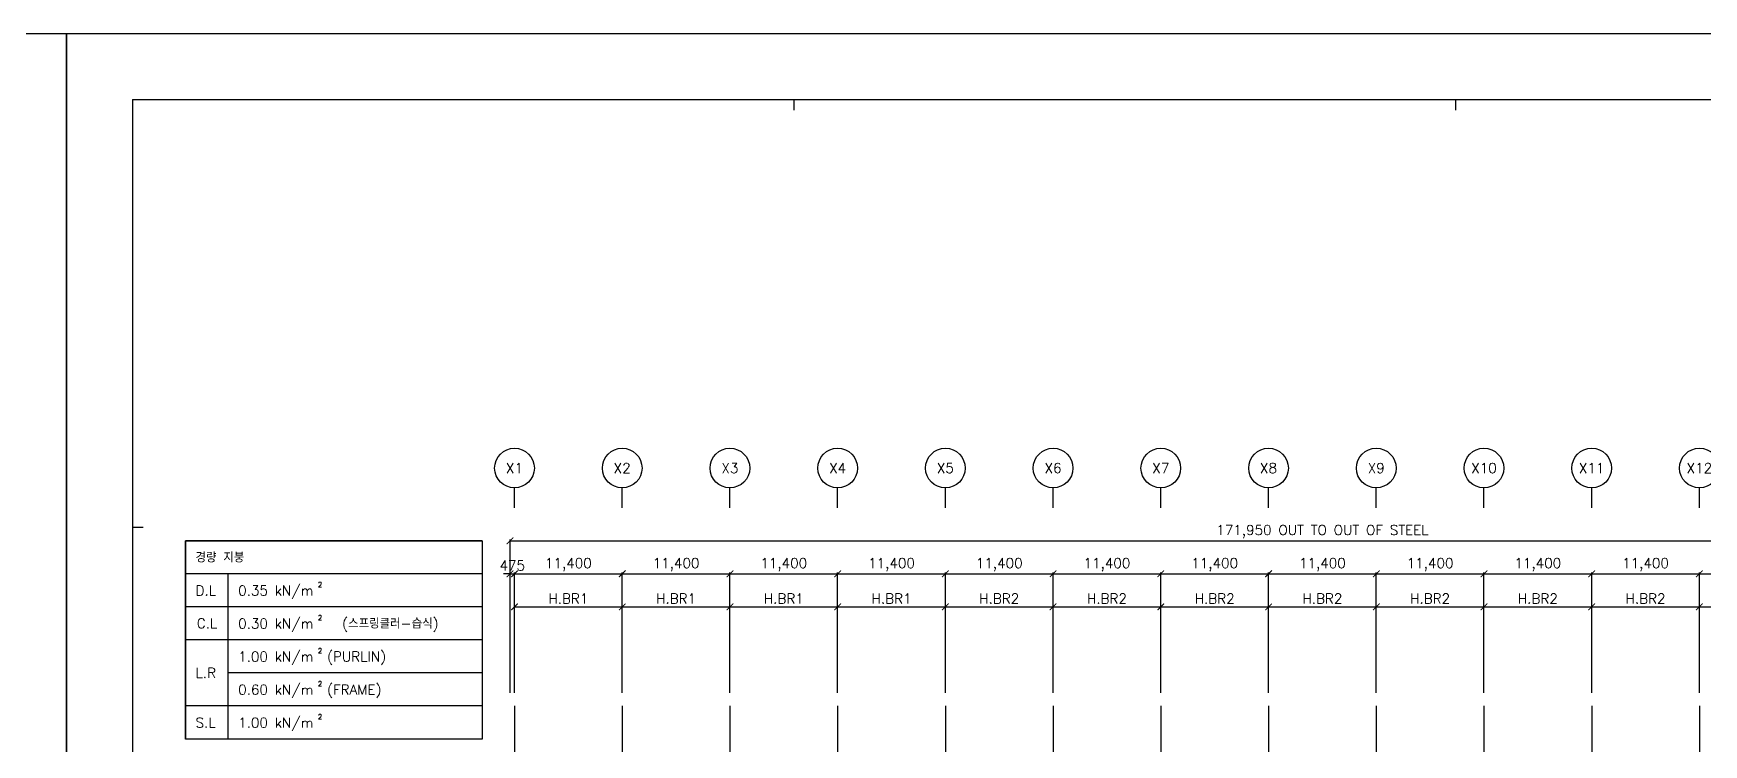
# Model space of a CAD drawing. Header units: metres. Extents: x -297536 to 1852864, y -630451 to -422551.
# Drawn here: x 580964 to 757724, y -497882 to -422551 of the extents above; entities that cross this region are included whole.
import ezdxf
from ezdxf.enums import TextEntityAlignment as Align

# ---------------------------------------------------------------- set-up
doc = ezdxf.new("R2010")
doc.units = ezdxf.units.M
doc.header["$LTSCALE"] = 700
doc.linetypes.add('CEN', pattern=[62, 60, -1, 0, -1])
for name, color, linetype in [('CEN', 152, 'CEN'), ('DIM', 7, 'Continuous'), ('SYM', 7, 'Continuous'), ('TEX', 3, 'Continuous'), ('된장공장-1$0$WID', 4, 'Continuous')]:
    doc.layers.add(name, color=color, linetype=linetype)
doc.styles.add('HGTXT', font='romans.shx', dxfattribs={"bigfont": 'WHGTXT.shx'})
doc.styles.add('WHGTXT', font='romans.shx', dxfattribs={"bigfont": 'WHGTXT.shx'})
doc.dimstyles.new('KJ', dxfattribs={"dimscale": 700, "dimtxt": 1.5, "dimasz": 1, "dimexe": 0.18, "dimexo": 2, "dimgap": 0.5, "dimtad": 1, "dimdec": 0, "dimzin": 0, "dimdsep": 46, "dimlunit": 6, "dimtxsty": 'HGTXT', "dimblk": 'ARCHTICK', "dimcen": 0.09, "dimclrt": 3, "dimadec": 0, "dimazin": 0, "dimtfac": 1, "dimtdec": 0, "dimtix": 1, "dimtmove": 0, "dimatfit": 0, "dimldrblk": 'OBLIQUE', "dimfxl": 1, "dimtolj": 1, "dimtzin": 0, "dimarcsym": 0})

# ---------------------------------------------------------------- blocks, each defined once
blk = doc.blocks.new('_ArchTick')
at = {"color": 0, "linetype": 'ByBlock', "const_width": 0.15}
blk.add_lwpolyline([(-0.5, -0.5), (0.5, 0.5)], dxfattribs=at)
blk = doc.blocks.new('*D836')
at = {"layer": 'Defpoints', "color": 0, "transparency": 16777216}
for p in [(631880, -479790), (631405, -493790), (631880, -493790)]:
    blk.add_point(p, dxfattribs=at)
at = {"layer": 'DIM', "color": 0, "lineweight": -2, "transparency": 16777216}
for p, q in [((631405, -479790), (630705, -479790)), ((631405, -492390), (631405, -479664)), ((631405, -479790), (631880, -479790)), ((631880, -492390), (631880, -479664)), ((631880, -479790), (632580, -479790))]:
    blk.add_line(p, q, dxfattribs=at)
at = {"layer": 'DIM', "color": 0, "lineweight": -2, "transparency": 16777216, "xscale": 700, "yscale": 700, "zscale": 700}
blk.add_blockref('_ArchTick', (631405, -479790), dxfattribs=at)
at = {"layer": 'DIM', "color": 0, "lineweight": -2, "transparency": 16777216, "xscale": 700, "yscale": 700, "zscale": 700, "rotation": 180}
blk.add_blockref('_ArchTick', (631880, -479790), dxfattribs=at)
at = {"layer": 'DIM', "color": 3, "transparency": 16777216, "insert": (631643, -478915), "char_height": 1050, "attachment_point": 5, "style": 'HGTXT'}
blk.add_mtext('\\A1;475', dxfattribs=at)
blk = doc.blocks.new('_Oblique')
at = {"color": 0, "linetype": 'ByBlock', "lineweight": -2}
blk.add_line((-0.5, -0.5), (0.5, 0.5), dxfattribs=at)
blk = doc.blocks.new('*D837')
at = {"layer": 'Defpoints', "color": 0, "transparency": 16777216}
for p in [(643280, -479790), (631880, -493790), (643280, -493790)]:
    blk.add_point(p, dxfattribs=at)
at = {"layer": 'DIM', "color": 0, "lineweight": -2, "transparency": 16777216}
for p, q in [((631880, -492390), (631880, -479664)), ((631880, -479790), (643280, -479790)), ((643280, -492390), (643280, -479664))]:
    blk.add_line(p, q, dxfattribs=at)
at = {"layer": 'DIM', "color": 0, "lineweight": -2, "transparency": 16777216, "xscale": 700, "yscale": 700, "zscale": 700, "rotation": 180}
blk.add_blockref('_ArchTick', (631880, -479790), dxfattribs=at)
at = {"layer": 'DIM', "color": 0, "lineweight": -2, "transparency": 16777216, "xscale": 700, "yscale": 700, "zscale": 700}
blk.add_blockref('_ArchTick', (643280, -479790), dxfattribs=at)
at = {"layer": 'DIM', "color": 3, "transparency": 16777216, "insert": (637580, -478815), "char_height": 1050, "attachment_point": 5, "style": 'HGTXT'}
blk.add_mtext('\\A1;11,400', dxfattribs=at)
blk = doc.blocks.new('*D838')
at = {"layer": 'Defpoints', "color": 0, "transparency": 16777216}
for p in [(654680, -479790), (643280, -493790), (654680, -493790)]:
    blk.add_point(p, dxfattribs=at)
at = {"layer": 'DIM', "color": 0, "lineweight": -2, "transparency": 16777216}
for p, q in [((643280, -492390), (643280, -479664)), ((643280, -479790), (654680, -479790)), ((654680, -492390), (654680, -479664))]:
    blk.add_line(p, q, dxfattribs=at)
at = {"layer": 'DIM', "color": 0, "lineweight": -2, "transparency": 16777216, "xscale": 700, "yscale": 700, "zscale": 700, "rotation": 180}
blk.add_blockref('_ArchTick', (643280, -479790), dxfattribs=at)
at = {"layer": 'DIM', "color": 0, "lineweight": -2, "transparency": 16777216, "xscale": 700, "yscale": 700, "zscale": 700}
blk.add_blockref('_ArchTick', (654680, -479790), dxfattribs=at)
at = {"layer": 'DIM', "color": 3, "transparency": 16777216, "insert": (648980, -478815), "char_height": 1050, "attachment_point": 5, "style": 'HGTXT'}
blk.add_mtext('\\A1;11,400', dxfattribs=at)
blk = doc.blocks.new('*D839')
at = {"layer": 'Defpoints', "color": 0, "transparency": 16777216}
for p in [(666080, -479790), (654680, -493790), (666080, -493790)]:
    blk.add_point(p, dxfattribs=at)
at = {"layer": 'DIM', "color": 0, "lineweight": -2, "transparency": 16777216}
for p, q in [((654680, -492390), (654680, -479664)), ((654680, -479790), (666080, -479790)), ((666080, -492390), (666080, -479664))]:
    blk.add_line(p, q, dxfattribs=at)
at = {"layer": 'DIM', "color": 0, "lineweight": -2, "transparency": 16777216, "xscale": 700, "yscale": 700, "zscale": 700, "rotation": 180}
blk.add_blockref('_ArchTick', (654680, -479790), dxfattribs=at)
at = {"layer": 'DIM', "color": 0, "lineweight": -2, "transparency": 16777216, "xscale": 700, "yscale": 700, "zscale": 700}
blk.add_blockref('_ArchTick', (666080, -479790), dxfattribs=at)
at = {"layer": 'DIM', "color": 3, "transparency": 16777216, "insert": (660380, -478815), "char_height": 1050, "attachment_point": 5, "style": 'HGTXT'}
blk.add_mtext('\\A1;11,400', dxfattribs=at)
blk = doc.blocks.new('*D840')
at = {"layer": 'Defpoints', "color": 0, "transparency": 16777216}
for p in [(677480, -479790), (666080, -493790), (677480, -493790)]:
    blk.add_point(p, dxfattribs=at)
at = {"layer": 'DIM', "color": 0, "lineweight": -2, "transparency": 16777216}
for p, q in [((666080, -492390), (666080, -479664)), ((666080, -479790), (677480, -479790)), ((677480, -492390), (677480, -479664))]:
    blk.add_line(p, q, dxfattribs=at)
at = {"layer": 'DIM', "color": 0, "lineweight": -2, "transparency": 16777216, "xscale": 700, "yscale": 700, "zscale": 700, "rotation": 180}
blk.add_blockref('_ArchTick', (666080, -479790), dxfattribs=at)
at = {"layer": 'DIM', "color": 0, "lineweight": -2, "transparency": 16777216, "xscale": 700, "yscale": 700, "zscale": 700}
blk.add_blockref('_ArchTick', (677480, -479790), dxfattribs=at)
at = {"layer": 'DIM', "color": 3, "transparency": 16777216, "insert": (671780, -478815), "char_height": 1050, "attachment_point": 5, "style": 'HGTXT'}
blk.add_mtext('\\A1;11,400', dxfattribs=at)
blk = doc.blocks.new('*D841')
at = {"layer": 'Defpoints', "color": 0, "transparency": 16777216}
for p in [(688880, -479790), (677480, -493790), (688880, -493790)]:
    blk.add_point(p, dxfattribs=at)
at = {"layer": 'DIM', "color": 0, "lineweight": -2, "transparency": 16777216}
for p, q in [((677480, -492390), (677480, -479664)), ((677480, -479790), (688880, -479790)), ((688880, -492390), (688880, -479664))]:
    blk.add_line(p, q, dxfattribs=at)
at = {"layer": 'DIM', "color": 0, "lineweight": -2, "transparency": 16777216, "xscale": 700, "yscale": 700, "zscale": 700, "rotation": 180}
blk.add_blockref('_ArchTick', (677480, -479790), dxfattribs=at)
at = {"layer": 'DIM', "color": 0, "lineweight": -2, "transparency": 16777216, "xscale": 700, "yscale": 700, "zscale": 700}
blk.add_blockref('_ArchTick', (688880, -479790), dxfattribs=at)
at = {"layer": 'DIM', "color": 3, "transparency": 16777216, "insert": (683180, -478815), "char_height": 1050, "attachment_point": 5, "style": 'HGTXT'}
blk.add_mtext('\\A1;11,400', dxfattribs=at)
blk = doc.blocks.new('*D842')
at = {"layer": 'Defpoints', "color": 0, "transparency": 16777216}
for p in [(700280, -479790), (688880, -493790), (700280, -493790)]:
    blk.add_point(p, dxfattribs=at)
at = {"layer": 'DIM', "color": 0, "lineweight": -2, "transparency": 16777216}
for p, q in [((688880, -492390), (688880, -479664)), ((688880, -479790), (700280, -479790)), ((700280, -492390), (700280, -479664))]:
    blk.add_line(p, q, dxfattribs=at)
at = {"layer": 'DIM', "color": 0, "lineweight": -2, "transparency": 16777216, "xscale": 700, "yscale": 700, "zscale": 700, "rotation": 180}
blk.add_blockref('_ArchTick', (688880, -479790), dxfattribs=at)
at = {"layer": 'DIM', "color": 0, "lineweight": -2, "transparency": 16777216, "xscale": 700, "yscale": 700, "zscale": 700}
blk.add_blockref('_ArchTick', (700280, -479790), dxfattribs=at)
at = {"layer": 'DIM', "color": 3, "transparency": 16777216, "insert": (694580, -478815), "char_height": 1050, "attachment_point": 5, "style": 'HGTXT'}
blk.add_mtext('\\A1;11,400', dxfattribs=at)
blk = doc.blocks.new('*D844')
at = {"layer": 'Defpoints', "color": 0, "transparency": 16777216}
for p in [(803355, -476290), (631405, -493790), (803355, -493790)]:
    blk.add_point(p, dxfattribs=at)
at = {"layer": 'DIM', "color": 0, "lineweight": -2, "transparency": 16777216}
for p, q in [((631405, -492390), (631405, -476164)), ((631405, -476290), (803355, -476290)), ((803355, -492390), (803355, -476164))]:
    blk.add_line(p, q, dxfattribs=at)
at = {"layer": 'DIM', "color": 0, "lineweight": -2, "transparency": 16777216, "xscale": 700, "yscale": 700, "zscale": 700, "rotation": 180}
blk.add_blockref('_ArchTick', (631405, -476290), dxfattribs=at)
at = {"layer": 'DIM', "color": 0, "lineweight": -2, "transparency": 16777216, "xscale": 700, "yscale": 700, "zscale": 700}
blk.add_blockref('_ArchTick', (803355, -476290), dxfattribs=at)
at = {"layer": 'DIM', "color": 3, "transparency": 16777216, "insert": (717380, -475315), "char_height": 1050, "attachment_point": 5, "style": 'HGTXT'}
blk.add_mtext('\\A1;\\A1;171,950 OUT TO OUT OF STEEL', dxfattribs=at)
blk = doc.blocks.new('*D845')
at = {"layer": 'Defpoints', "color": 0, "transparency": 16777216}
for p in [(711680, -479790), (700280, -493790), (711680, -493790)]:
    blk.add_point(p, dxfattribs=at)
at = {"layer": 'DIM', "color": 0, "lineweight": -2, "transparency": 16777216}
for p, q in [((700280, -492390), (700280, -479664)), ((700280, -479790), (711680, -479790)), ((711680, -492390), (711680, -479664))]:
    blk.add_line(p, q, dxfattribs=at)
at = {"layer": 'DIM', "color": 0, "lineweight": -2, "transparency": 16777216, "xscale": 700, "yscale": 700, "zscale": 700, "rotation": 180}
blk.add_blockref('_ArchTick', (700280, -479790), dxfattribs=at)
at = {"layer": 'DIM', "color": 0, "lineweight": -2, "transparency": 16777216, "xscale": 700, "yscale": 700, "zscale": 700}
blk.add_blockref('_ArchTick', (711680, -479790), dxfattribs=at)
at = {"layer": 'DIM', "color": 3, "transparency": 16777216, "insert": (705980, -478815), "char_height": 1050, "attachment_point": 5, "style": 'HGTXT'}
blk.add_mtext('\\A1;11,400', dxfattribs=at)
blk = doc.blocks.new('*D846')
at = {"layer": 'Defpoints', "color": 0, "transparency": 16777216}
for p in [(723080, -479790), (711680, -493790), (723080, -493790)]:
    blk.add_point(p, dxfattribs=at)
at = {"layer": 'DIM', "color": 0, "lineweight": -2, "transparency": 16777216}
for p, q in [((711680, -492390), (711680, -479664)), ((711680, -479790), (723080, -479790)), ((723080, -492390), (723080, -479664))]:
    blk.add_line(p, q, dxfattribs=at)
at = {"layer": 'DIM', "color": 0, "lineweight": -2, "transparency": 16777216, "xscale": 700, "yscale": 700, "zscale": 700, "rotation": 180}
blk.add_blockref('_ArchTick', (711680, -479790), dxfattribs=at)
at = {"layer": 'DIM', "color": 0, "lineweight": -2, "transparency": 16777216, "xscale": 700, "yscale": 700, "zscale": 700}
blk.add_blockref('_ArchTick', (723080, -479790), dxfattribs=at)
at = {"layer": 'DIM', "color": 3, "transparency": 16777216, "insert": (717380, -478815), "char_height": 1050, "attachment_point": 5, "style": 'HGTXT'}
blk.add_mtext('\\A1;11,400', dxfattribs=at)
blk = doc.blocks.new('*D847')
at = {"layer": 'Defpoints', "color": 0, "transparency": 16777216}
for p in [(734480, -479790), (723080, -493790), (734480, -493790)]:
    blk.add_point(p, dxfattribs=at)
at = {"layer": 'DIM', "color": 0, "lineweight": -2, "transparency": 16777216}
for p, q in [((723080, -492390), (723080, -479664)), ((723080, -479790), (734480, -479790)), ((734480, -492390), (734480, -479664))]:
    blk.add_line(p, q, dxfattribs=at)
at = {"layer": 'DIM', "color": 0, "lineweight": -2, "transparency": 16777216, "xscale": 700, "yscale": 700, "zscale": 700, "rotation": 180}
blk.add_blockref('_ArchTick', (723080, -479790), dxfattribs=at)
at = {"layer": 'DIM', "color": 0, "lineweight": -2, "transparency": 16777216, "xscale": 700, "yscale": 700, "zscale": 700}
blk.add_blockref('_ArchTick', (734480, -479790), dxfattribs=at)
at = {"layer": 'DIM', "color": 3, "transparency": 16777216, "insert": (728780, -478815), "char_height": 1050, "attachment_point": 5, "style": 'HGTXT'}
blk.add_mtext('\\A1;11,400', dxfattribs=at)
blk = doc.blocks.new('*D848')
at = {"layer": 'Defpoints', "color": 0, "transparency": 16777216}
for p in [(745880, -479790), (734480, -493790), (745880, -493790)]:
    blk.add_point(p, dxfattribs=at)
at = {"layer": 'DIM', "color": 0, "lineweight": -2, "transparency": 16777216}
for p, q in [((734480, -492390), (734480, -479664)), ((734480, -479790), (745880, -479790)), ((745880, -492390), (745880, -479664))]:
    blk.add_line(p, q, dxfattribs=at)
at = {"layer": 'DIM', "color": 0, "lineweight": -2, "transparency": 16777216, "xscale": 700, "yscale": 700, "zscale": 700, "rotation": 180}
blk.add_blockref('_ArchTick', (734480, -479790), dxfattribs=at)
at = {"layer": 'DIM', "color": 0, "lineweight": -2, "transparency": 16777216, "xscale": 700, "yscale": 700, "zscale": 700}
blk.add_blockref('_ArchTick', (745880, -479790), dxfattribs=at)
at = {"layer": 'DIM', "color": 3, "transparency": 16777216, "insert": (740180, -478815), "char_height": 1050, "attachment_point": 5, "style": 'HGTXT'}
blk.add_mtext('\\A1;11,400', dxfattribs=at)
blk = doc.blocks.new('*D849')
at = {"layer": 'Defpoints', "color": 0, "transparency": 16777216}
for p in [(757280, -479790), (745880, -493790), (757280, -493790)]:
    blk.add_point(p, dxfattribs=at)
at = {"layer": 'DIM', "color": 0, "lineweight": -2, "transparency": 16777216}
for p, q in [((745880, -492390), (745880, -479664)), ((745880, -479790), (757280, -479790)), ((757280, -492390), (757280, -479664))]:
    blk.add_line(p, q, dxfattribs=at)
at = {"layer": 'DIM', "color": 0, "lineweight": -2, "transparency": 16777216, "xscale": 700, "yscale": 700, "zscale": 700, "rotation": 180}
blk.add_blockref('_ArchTick', (745880, -479790), dxfattribs=at)
at = {"layer": 'DIM', "color": 0, "lineweight": -2, "transparency": 16777216, "xscale": 700, "yscale": 700, "zscale": 700}
blk.add_blockref('_ArchTick', (757280, -479790), dxfattribs=at)
at = {"layer": 'DIM', "color": 3, "transparency": 16777216, "insert": (751580, -478815), "char_height": 1050, "attachment_point": 5, "style": 'HGTXT'}
blk.add_mtext('\\A1;11,400', dxfattribs=at)
blk = doc.blocks.new('*D814')
at = {"layer": 'Defpoints', "color": 0, "transparency": 16777216}
for p in [(768680, -479790), (757280, -493790), (768680, -493790)]:
    blk.add_point(p, dxfattribs=at)
at = {"layer": 'DIM', "color": 0, "lineweight": -2, "transparency": 16777216}
for p, q in [((757280, -492390), (757280, -479664)), ((757280, -479790), (768680, -479790)), ((768680, -492390), (768680, -479664))]:
    blk.add_line(p, q, dxfattribs=at)
at = {"layer": 'DIM', "color": 0, "lineweight": -2, "transparency": 16777216, "xscale": 700, "yscale": 700, "zscale": 700, "rotation": 180}
blk.add_blockref('_ArchTick', (757280, -479790), dxfattribs=at)
at = {"layer": 'DIM', "color": 0, "lineweight": -2, "transparency": 16777216, "xscale": 700, "yscale": 700, "zscale": 700}
blk.add_blockref('_ArchTick', (768680, -479790), dxfattribs=at)
at = {"layer": 'DIM', "color": 3, "transparency": 16777216, "insert": (762980, -478815), "char_height": 1050, "attachment_point": 5, "style": 'HGTXT'}
blk.add_mtext('\\A1;11,400', dxfattribs=at)
blk = doc.blocks.new('*D879')
at = {"layer": 'Defpoints', "color": 0, "transparency": 16777216}
for p in [(643280, -483290), (631880, -493790), (643280, -493790)]:
    blk.add_point(p, dxfattribs=at)
at = {"layer": 'DIM', "color": 0, "lineweight": -2, "transparency": 16777216}
for p, q in [((631880, -492390), (631880, -483164)), ((631880, -483290), (643280, -483290)), ((643280, -492390), (643280, -483164))]:
    blk.add_line(p, q, dxfattribs=at)
at = {"layer": 'DIM', "color": 0, "lineweight": -2, "transparency": 16777216, "xscale": 700, "yscale": 700, "zscale": 700, "rotation": 180}
blk.add_blockref('_ArchTick', (631880, -483290), dxfattribs=at)
at = {"layer": 'DIM', "color": 0, "lineweight": -2, "transparency": 16777216, "xscale": 700, "yscale": 700, "zscale": 700}
blk.add_blockref('_ArchTick', (643280, -483290), dxfattribs=at)
at = {"layer": 'DIM', "color": 2, "transparency": 16777216, "insert": (637580, -482415), "char_height": 1050, "attachment_point": 5, "style": 'HGTXT'}
blk.add_mtext('\\A1;H.BR1', dxfattribs=at)
blk = doc.blocks.new('*D688')
at = {"layer": 'Defpoints', "color": 0, "transparency": 16777216}
for p in [(654680, -483290), (643280, -493790), (654680, -493790)]:
    blk.add_point(p, dxfattribs=at)
at = {"layer": 'DIM', "color": 0, "lineweight": -2, "transparency": 16777216}
for p, q in [((643280, -492390), (643280, -483164)), ((643280, -483290), (654680, -483290)), ((654680, -492390), (654680, -483164))]:
    blk.add_line(p, q, dxfattribs=at)
at = {"layer": 'DIM', "color": 0, "lineweight": -2, "transparency": 16777216, "xscale": 700, "yscale": 700, "zscale": 700, "rotation": 180}
blk.add_blockref('_ArchTick', (643280, -483290), dxfattribs=at)
at = {"layer": 'DIM', "color": 0, "lineweight": -2, "transparency": 16777216, "xscale": 700, "yscale": 700, "zscale": 700}
blk.add_blockref('_ArchTick', (654680, -483290), dxfattribs=at)
at = {"layer": 'DIM', "color": 2, "transparency": 16777216, "insert": (648980, -482415), "char_height": 1050, "attachment_point": 5, "style": 'HGTXT'}
blk.add_mtext('\\A1;H.BR1', dxfattribs=at)
blk = doc.blocks.new('*D689')
at = {"layer": 'Defpoints', "color": 0, "transparency": 16777216}
for p in [(688880, -483290), (677480, -493790), (688880, -493790)]:
    blk.add_point(p, dxfattribs=at)
at = {"layer": 'DIM', "color": 0, "lineweight": -2, "transparency": 16777216}
for p, q in [((677480, -492390), (677480, -483164)), ((677480, -483290), (688880, -483290)), ((688880, -492390), (688880, -483164))]:
    blk.add_line(p, q, dxfattribs=at)
at = {"layer": 'DIM', "color": 0, "lineweight": -2, "transparency": 16777216, "xscale": 700, "yscale": 700, "zscale": 700, "rotation": 180}
blk.add_blockref('_ArchTick', (677480, -483290), dxfattribs=at)
at = {"layer": 'DIM', "color": 0, "lineweight": -2, "transparency": 16777216, "xscale": 700, "yscale": 700, "zscale": 700}
blk.add_blockref('_ArchTick', (688880, -483290), dxfattribs=at)
at = {"layer": 'DIM', "color": 6, "transparency": 16777216, "insert": (683180, -482415), "char_height": 1050, "attachment_point": 5, "style": 'HGTXT'}
blk.add_mtext('\\A1;H.BR2', dxfattribs=at)
blk = doc.blocks.new('*D690')
at = {"layer": 'Defpoints', "color": 0, "transparency": 16777216}
for p in [(723080, -483290), (711680, -493790), (723080, -493790)]:
    blk.add_point(p, dxfattribs=at)
at = {"layer": 'DIM', "color": 0, "lineweight": -2, "transparency": 16777216}
for p, q in [((711680, -492390), (711680, -483164)), ((711680, -483290), (723080, -483290)), ((723080, -492390), (723080, -483164))]:
    blk.add_line(p, q, dxfattribs=at)
at = {"layer": 'DIM', "color": 0, "lineweight": -2, "transparency": 16777216, "xscale": 700, "yscale": 700, "zscale": 700, "rotation": 180}
blk.add_blockref('_ArchTick', (711680, -483290), dxfattribs=at)
at = {"layer": 'DIM', "color": 0, "lineweight": -2, "transparency": 16777216, "xscale": 700, "yscale": 700, "zscale": 700}
blk.add_blockref('_ArchTick', (723080, -483290), dxfattribs=at)
at = {"layer": 'DIM', "color": 6, "transparency": 16777216, "insert": (717380, -482415), "char_height": 1050, "attachment_point": 5, "style": 'HGTXT'}
blk.add_mtext('\\A1;H.BR2', dxfattribs=at)
blk = doc.blocks.new('*D691')
at = {"layer": 'Defpoints', "color": 0, "transparency": 16777216}
for p in [(734480, -483290), (723080, -493790), (734480, -493790)]:
    blk.add_point(p, dxfattribs=at)
at = {"layer": 'DIM', "color": 0, "lineweight": -2, "transparency": 16777216}
for p, q in [((723080, -492390), (723080, -483164)), ((723080, -483290), (734480, -483290)), ((734480, -492390), (734480, -483164))]:
    blk.add_line(p, q, dxfattribs=at)
at = {"layer": 'DIM', "color": 0, "lineweight": -2, "transparency": 16777216, "xscale": 700, "yscale": 700, "zscale": 700, "rotation": 180}
blk.add_blockref('_ArchTick', (723080, -483290), dxfattribs=at)
at = {"layer": 'DIM', "color": 0, "lineweight": -2, "transparency": 16777216, "xscale": 700, "yscale": 700, "zscale": 700}
blk.add_blockref('_ArchTick', (734480, -483290), dxfattribs=at)
at = {"layer": 'DIM', "color": 6, "transparency": 16777216, "insert": (728780, -482415), "char_height": 1050, "attachment_point": 5, "style": 'HGTXT'}
blk.add_mtext('\\A1;H.BR2', dxfattribs=at)
blk = doc.blocks.new('*D548')
at = {"layer": 'Defpoints', "color": 0, "transparency": 16777216}
for p in [(666080, -483290), (654680, -493790), (666080, -493790)]:
    blk.add_point(p, dxfattribs=at)
at = {"layer": 'DIM', "color": 0, "lineweight": -2, "transparency": 16777216}
for p, q in [((654680, -492390), (654680, -483164)), ((654680, -483290), (666080, -483290)), ((666080, -492390), (666080, -483164))]:
    blk.add_line(p, q, dxfattribs=at)
at = {"layer": 'DIM', "color": 0, "lineweight": -2, "transparency": 16777216, "xscale": 700, "yscale": 700, "zscale": 700, "rotation": 180}
blk.add_blockref('_ArchTick', (654680, -483290), dxfattribs=at)
at = {"layer": 'DIM', "color": 0, "lineweight": -2, "transparency": 16777216, "xscale": 700, "yscale": 700, "zscale": 700}
blk.add_blockref('_ArchTick', (666080, -483290), dxfattribs=at)
at = {"layer": 'DIM', "color": 2, "transparency": 16777216, "insert": (660380, -482415), "char_height": 1050, "attachment_point": 5, "style": 'HGTXT'}
blk.add_mtext('\\A1;H.BR1', dxfattribs=at)
blk = doc.blocks.new('*D549')
at = {"layer": 'Defpoints', "color": 0, "transparency": 16777216}
for p in [(700280, -483290), (688880, -493790), (700280, -493790)]:
    blk.add_point(p, dxfattribs=at)
at = {"layer": 'DIM', "color": 0, "lineweight": -2, "transparency": 16777216}
for p, q in [((688880, -492390), (688880, -483164)), ((688880, -483290), (700280, -483290)), ((700280, -492390), (700280, -483164))]:
    blk.add_line(p, q, dxfattribs=at)
at = {"layer": 'DIM', "color": 0, "lineweight": -2, "transparency": 16777216, "xscale": 700, "yscale": 700, "zscale": 700, "rotation": 180}
blk.add_blockref('_ArchTick', (688880, -483290), dxfattribs=at)
at = {"layer": 'DIM', "color": 0, "lineweight": -2, "transparency": 16777216, "xscale": 700, "yscale": 700, "zscale": 700}
blk.add_blockref('_ArchTick', (700280, -483290), dxfattribs=at)
at = {"layer": 'DIM', "color": 6, "transparency": 16777216, "insert": (694580, -482415), "char_height": 1050, "attachment_point": 5, "style": 'HGTXT'}
blk.add_mtext('\\A1;H.BR2', dxfattribs=at)
blk = doc.blocks.new('*D550')
at = {"layer": 'Defpoints', "color": 0, "transparency": 16777216}
for p in [(711680, -483290), (700280, -493790), (711680, -493790)]:
    blk.add_point(p, dxfattribs=at)
at = {"layer": 'DIM', "color": 0, "lineweight": -2, "transparency": 16777216}
for p, q in [((700280, -492390), (700280, -483164)), ((700280, -483290), (711680, -483290)), ((711680, -492390), (711680, -483164))]:
    blk.add_line(p, q, dxfattribs=at)
at = {"layer": 'DIM', "color": 0, "lineweight": -2, "transparency": 16777216, "xscale": 700, "yscale": 700, "zscale": 700, "rotation": 180}
blk.add_blockref('_ArchTick', (700280, -483290), dxfattribs=at)
at = {"layer": 'DIM', "color": 0, "lineweight": -2, "transparency": 16777216, "xscale": 700, "yscale": 700, "zscale": 700}
blk.add_blockref('_ArchTick', (711680, -483290), dxfattribs=at)
at = {"layer": 'DIM', "color": 6, "transparency": 16777216, "insert": (705980, -482415), "char_height": 1050, "attachment_point": 5, "style": 'HGTXT'}
blk.add_mtext('\\A1;H.BR2', dxfattribs=at)
blk = doc.blocks.new('*D551')
at = {"layer": 'Defpoints', "color": 0, "transparency": 16777216}
for p in [(745880, -483290), (734480, -493790), (745880, -493790)]:
    blk.add_point(p, dxfattribs=at)
at = {"layer": 'DIM', "color": 0, "lineweight": -2, "transparency": 16777216}
for p, q in [((734480, -492390), (734480, -483164)), ((734480, -483290), (745880, -483290)), ((745880, -492390), (745880, -483164))]:
    blk.add_line(p, q, dxfattribs=at)
at = {"layer": 'DIM', "color": 0, "lineweight": -2, "transparency": 16777216, "xscale": 700, "yscale": 700, "zscale": 700, "rotation": 180}
blk.add_blockref('_ArchTick', (734480, -483290), dxfattribs=at)
at = {"layer": 'DIM', "color": 0, "lineweight": -2, "transparency": 16777216, "xscale": 700, "yscale": 700, "zscale": 700}
blk.add_blockref('_ArchTick', (745880, -483290), dxfattribs=at)
at = {"layer": 'DIM', "color": 6, "transparency": 16777216, "insert": (740180, -482415), "char_height": 1050, "attachment_point": 5, "style": 'HGTXT'}
blk.add_mtext('\\A1;H.BR2', dxfattribs=at)
blk = doc.blocks.new('*D552')
at = {"layer": 'Defpoints', "color": 0, "transparency": 16777216}
for p in [(757280, -483290), (745880, -493790), (757280, -493790)]:
    blk.add_point(p, dxfattribs=at)
at = {"layer": 'DIM', "color": 0, "lineweight": -2, "transparency": 16777216}
for p, q in [((745880, -492390), (745880, -483164)), ((745880, -483290), (757280, -483290)), ((757280, -492390), (757280, -483164))]:
    blk.add_line(p, q, dxfattribs=at)
at = {"layer": 'DIM', "color": 0, "lineweight": -2, "transparency": 16777216, "xscale": 700, "yscale": 700, "zscale": 700, "rotation": 180}
blk.add_blockref('_ArchTick', (745880, -483290), dxfattribs=at)
at = {"layer": 'DIM', "color": 0, "lineweight": -2, "transparency": 16777216, "xscale": 700, "yscale": 700, "zscale": 700}
blk.add_blockref('_ArchTick', (757280, -483290), dxfattribs=at)
at = {"layer": 'DIM', "color": 6, "transparency": 16777216, "insert": (751580, -482415), "char_height": 1050, "attachment_point": 5, "style": 'HGTXT'}
blk.add_mtext('\\A1;H.BR2', dxfattribs=at)
blk = doc.blocks.new('*D553')
at = {"layer": 'Defpoints', "color": 0, "transparency": 16777216}
for p in [(677480, -483290), (666080, -493790), (677480, -493790)]:
    blk.add_point(p, dxfattribs=at)
at = {"layer": 'DIM', "color": 0, "lineweight": -2, "transparency": 16777216}
for p, q in [((666080, -492390), (666080, -483164)), ((666080, -483290), (677480, -483290)), ((677480, -492390), (677480, -483164))]:
    blk.add_line(p, q, dxfattribs=at)
at = {"layer": 'DIM', "color": 0, "lineweight": -2, "transparency": 16777216, "xscale": 700, "yscale": 700, "zscale": 700, "rotation": 180}
blk.add_blockref('_ArchTick', (666080, -483290), dxfattribs=at)
at = {"layer": 'DIM', "color": 0, "lineweight": -2, "transparency": 16777216, "xscale": 700, "yscale": 700, "zscale": 700}
blk.add_blockref('_ArchTick', (677480, -483290), dxfattribs=at)
at = {"layer": 'DIM', "color": 2, "transparency": 16777216, "insert": (671780, -482415), "char_height": 1050, "attachment_point": 5, "style": 'HGTXT'}
blk.add_mtext('\\A1;H.BR1', dxfattribs=at)
blk = doc.blocks.new('*D554')
at = {"layer": 'Defpoints', "color": 0, "transparency": 16777216}
for p in [(768680, -483290), (757280, -493790), (768680, -493790)]:
    blk.add_point(p, dxfattribs=at)
at = {"layer": 'DIM', "color": 0, "lineweight": -2, "transparency": 16777216}
for p, q in [((757280, -492390), (757280, -483164)), ((757280, -483290), (768680, -483290)), ((768680, -492390), (768680, -483164))]:
    blk.add_line(p, q, dxfattribs=at)
at = {"layer": 'DIM', "color": 0, "lineweight": -2, "transparency": 16777216, "xscale": 700, "yscale": 700, "zscale": 700, "rotation": 180}
blk.add_blockref('_ArchTick', (757280, -483290), dxfattribs=at)
at = {"layer": 'DIM', "color": 0, "lineweight": -2, "transparency": 16777216, "xscale": 700, "yscale": 700, "zscale": 700}
blk.add_blockref('_ArchTick', (768680, -483290), dxfattribs=at)
at = {"layer": 'DIM', "color": 2, "transparency": 16777216, "insert": (762980, -482415), "char_height": 1050, "attachment_point": 5, "style": 'HGTXT'}
blk.add_mtext('\\A1;H.BR1', dxfattribs=at)
blk = doc.blocks.new('Form01')
at = {"ltscale": 0.015}
blk.add_lwpolyline([(0, 0), (420, 0), (420, -297), (0, -297)], close=True, dxfattribs=at)
at = {"layer": '된장공장-1$0$WID', "ltscale": 250}
for p, q in [((10, -10), (10, -287)), ((10, -10), (410, -10)), ((110, -11.62), (110, -10)), ((210, -10), (210, -11.62)), ((11.62, -74.77), (10, -74.77))]:
    blk.add_line(p, q, dxfattribs=at)

msp = doc.modelspace()

# ---------------------------------------------------------------- linework, layer by layer
msp.add_lwpolyline([(597078.3, -476290), (628443.8, -476290), (628443.8, -497290), (597078.3, -497290)], close=True)
at = {"layer": 'CEN'}
for p, q in [((631880, -493790), (631880, -563790)), ((643280, -493790), (643280, -563790)), ((654680, -493790), (654680, -563790)), ((666080, -493790), (666080, -563790)), ((677480, -493790), (677480, -563790)), ((688880, -493790), (688880, -563790)), ((700280, -493790), (700280, -563790)), ((711680, -493790), (711680, -563790)), ((723080, -493790), (723080, -563790)), ((734480, -493790), (734480, -563790)), ((745880, -493790), (745880, -563790)), ((757280, -493790), (757280, -563790))]:
    msp.add_line(p, q, dxfattribs=at)
at = {"layer": 'DIM'}
for points in [[(628443.8, -476290), (597078.3, -476290)], [(597078.3, -476290), (597078.3, -497290)], [(628443.8, -479790), (597078.3, -479790)], [(601588.8, -497290), (601588.8, -479790)], [(628443.8, -483290), (597078.3, -483290)], [(628443.8, -486790), (597078.3, -486790)], [(628443.8, -486790), (597078.3, -486790)], [(628443.8, -486790), (601588.8, -486790)], [(628443.8, -490290), (601588.8, -490290)], [(628443.8, -493790), (597078.3, -493790)]]:
    msp.add_lwpolyline(points, dxfattribs=at)
msp.add_lwpolyline([(635274.7, -502325.6, 0, 350, 0), (634429.8, -501702.2, 0, 0, 0), (628449.7, -497290, 0, 0, 0)], format="xyseb", dxfattribs=at)
at = {"layer": 'SYM'}
for p, q in [((631880, -472790), (631880, -470690)), ((643280, -472790), (643280, -470690)), ((654680, -472790), (654680, -470690)), ((666080, -472790), (666080, -470690)), ((677480, -472790), (677480, -470690)), ((688880, -472790), (688880, -470690)), ((700280, -472790), (700280, -470690)), ((711680, -472790), (711680, -470690)), ((723080, -472790), (723080, -470690)), ((734480, -472790), (734480, -470690)), ((745880, -472790), (745880, -470690)), ((757280, -472790), (757280, -470690))]:
    msp.add_line(p, q, dxfattribs=at)
for centre in [(631880, -468590), (643280, -468590), (654680, -468590), (666080, -468590), (677480, -468590), (688880, -468590), (700280, -468590), (711680, -468590), (723080, -468590), (734480, -468590), (745880, -468590), (757280, -468590)]:
    msp.add_circle(centre, 2100, dxfattribs=at)

# ---------------------------------------------------------------- block references
at = {"xscale": 700, "yscale": 700, "zscale": 700}
for p in [(290464.2, -422550.9), (584464.2, -422550.9)]:
    msp.add_blockref('Form01', p, dxfattribs=at)

# ---------------------------------------------------------------- texts
at = {"layer": 'TEX', "style": 'WHGTXT'}
for s, p in [('X1', (631880, -468590)), ('X2', (643280, -468590)), ('X3', (654680, -468590)), ('X4', (666080, -468590)), ('X5', (677480, -468590)), ('X6', (688880, -468590)), ('X7', (700280, -468590)), ('X8', (711680, -468590)), ('X9', (723080, -468590)), ('X10', (734480, -468590)), ('X11', (745880, -468590)), ('X12', (757280, -468590))]:
    msp.add_text(s, height=1050, dxfattribs=at).set_placement(p, align=Align.MIDDLE)
at = {"layer": 'TEX', "color": 3, "style": 'WHGTXT'}
for s, p in [('경량 지붕', (598124.2, -478586.2)), ('D.L', (598124.2, -482086.2)), ('0.35 kN/m', (602634.7, -482086.2)), ('0.30 kN/m   (스프링클러-습식)', (602634.7, -485586.2)), ('1.00 kN/m  (PURLIN)', (602634.7, -489086.2)), ('L.R', (598124.2, -490806)), ('0.60 kN/m  (FRAME) ', (602634.7, -492586.2)), ('1.00 kN/m', (602634.7, -496086.2)), ('S.L', (598124.2, -496086.2))]:
    msp.add_text(s, height=1050, dxfattribs=at).set_placement(p)
at = {"layer": 'TEX', "style": 'WHGTXT'}
for p in [(611076, -481192.1), (611076, -484692.1), (611076, -488192.1), (611076, -491692.1), (611076, -495192.1)]:
    msp.add_text('2', height=525, rotation=0.000001, dxfattribs=at).set_placement(p)
at = {"layer": 'TEX', "color": 3, "style": 'WHGTXT'}
msp.add_text('C.L', height=1050, dxfattribs=at).set_placement((599333.6, -485040), align=Align.MIDDLE_CENTER)

# ---------------------------------------------------------------- dimensions: what is measured, and where the dimension line sits
at = {"layer": 'DIM'}
dim = msp.add_linear_dim(base=(803355, -476290), p1=(631405, -493790), p2=(803355, -493790), angle=180, text='\\A1;<> OUT TO OUT OF STEEL', dimstyle='KJ', override={"dimtxsty": 'HGTXT', "dimldrblk": 'Oblique'}, dxfattribs=at)
dim.commit()
dim.dimension.update_dxf_attribs({"geometry": '*D844', "text_midpoint": (717380, -475315)})
for base, p1, p2, picture, middle in [((631880, -479790), (631405, -493790), (631880, -493790), '*D836', (631642.5, -478915)), ((643280, -479790), (631880, -493790), (643280, -493790), '*D837', (637580, -478815)), ((654680, -479790), (643280, -493790), (654680, -493790), '*D838', (648980, -478815)), ((666080, -479790), (654680, -493790), (666080, -493790), '*D839', (660380, -478815)), ((677480, -479790), (666080, -493790), (677480, -493790), '*D840', (671780, -478815)), ((688880, -479790), (677480, -493790), (688880, -493790), '*D841', (683180, -478815)), ((700280, -479790), (688880, -493790), (700280, -493790), '*D842', (694580, -478815)), ((711680, -479790), (700280, -493790), (711680, -493790), '*D845', (705980, -478815)), ((723080, -479790), (711680, -493790), (723080, -493790), '*D846', (717380, -478815)), ((734480, -479790), (723080, -493790), (734480, -493790), '*D847', (728780, -478815)), ((745880, -479790), (734480, -493790), (745880, -493790), '*D848', (740180, -478815)), ((757280, -479790), (745880, -493790), (757280, -493790), '*D849', (751580, -478815)), ((768680, -479790), (757280, -493790), (768680, -493790), '*D814', (762980, -478815))]:
    dim = msp.add_linear_dim(base=base, p1=p1, p2=p2, angle=180, dimstyle='KJ', override={"dimtxsty": 'HGTXT', "dimldrblk": 'Oblique'}, dxfattribs=at)
    dim.commit()
    dim.dimension.update_dxf_attribs({"geometry": picture, "text_midpoint": middle})
for base, p1, p2, text, override, picture, middle in [((643280, -483290), (631880, -493790), (643280, -493790), 'H.BR1', {"dimclrt": 2}, '*D879', (637580, -482415)), ((654680, -483290), (643280, -493790), (654680, -493790), 'H.BR1', {"dimclrt": 2}, '*D688', (648980, -482415)), ((666080, -483290), (654680, -493790), (666080, -493790), 'H.BR1', {"dimclrt": 2}, '*D548', (660380, -482415)), ((677480, -483290), (666080, -493790), (677480, -493790), 'H.BR1', {"dimclrt": 2}, '*D553', (671780, -482415)), ((688880, -483290), (677480, -493790), (688880, -493790), 'H.BR2', {"dimclrt": 6}, '*D689', (683180, -482415)), ((700280, -483290), (688880, -493790), (700280, -493790), 'H.BR2', {"dimclrt": 6}, '*D549', (694580, -482415)), ((711680, -483290), (700280, -493790), (711680, -493790), 'H.BR2', {"dimclrt": 6}, '*D550', (705980, -482415)), ((723080, -483290), (711680, -493790), (723080, -493790), 'H.BR2', {"dimclrt": 6}, '*D690', (717380, -482415)), ((734480, -483290), (723080, -493790), (734480, -493790), 'H.BR2', {"dimclrt": 6}, '*D691', (728780, -482415)), ((745880, -483290), (734480, -493790), (745880, -493790), 'H.BR2', {"dimclrt": 6}, '*D551', (740180, -482415)), ((757280, -483290), (745880, -493790), (757280, -493790), 'H.BR2', {"dimclrt": 6}, '*D552', (751580, -482415)), ((768680, -483290), (757280, -493790), (768680, -493790), 'H.BR1', {"dimclrt": 2}, '*D554', (762980, -482415))]:
    dim = msp.add_linear_dim(base=base, p1=p1, p2=p2, text=text, dimstyle='KJ', override=override, dxfattribs=at)
    dim.commit()
    dim.dimension.update_dxf_attribs({"geometry": picture, "text_midpoint": middle})

doc.saveas('drawing.dxf')
